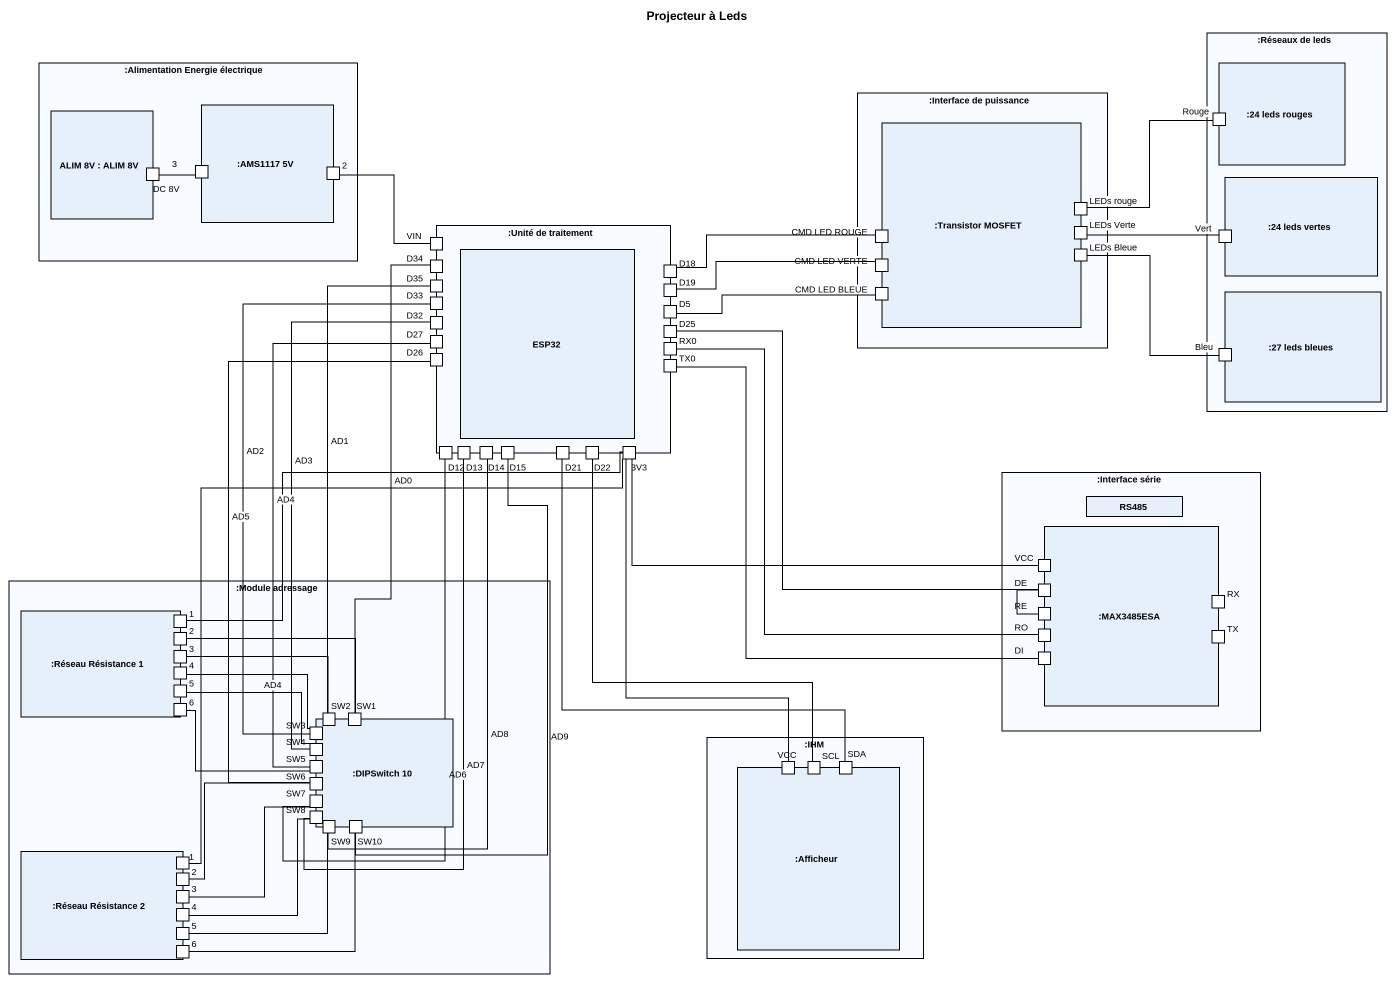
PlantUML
@startuml
title Projecteur à Leds
rectangle ":Réseaux de leds" as Réseaux_de_leds {
  rectangle ":24 leds rouges" as p24_leds_rouges {
    port Rouge
  }
  rectangle ":24 leds vertes" as p24_leds_vertes {
    port Vert
  }
  rectangle ":27 leds bleues" as p27_leds_bleues {
    port Bleu
  }
}
rectangle ":Alimentation Energie électrique" as Alimentation_Energie {
  rectangle "ALIM 8V : ALIM 8V" as ALIM_8V {
    port "DC 8V" as DC_8V
  }
  rectangle ":AMS1117 5V" as AMS1117_5V {
    port "3" as p3
    port "2" as p2
  }
}
rectangle ":Interface de puissance" as Interface_de_puissance {
  rectangle ":Transistor MOSFET" as Transistor_MOSFET {
    port "CMD LED ROUGE" as CMD_LED_ROUGE
    port "LEDs Verte" as LEDs_Verte
    port "LEDs rouge" as LEDs_rouge
    port "CMD LED VERTE" as CMD_LED_VERTE
    port "LEDs Bleue" as LEDs_Bleue
    port "CMD LED BLEUE" as CMD_LED_BLEUE
  }
}
rectangle ":Unité de traitement" as Unité_de_traitement {
  port VIN
  port D34
  rectangle ESP32
  port D18
  port D35
  port D33
  port D32
  port D19
  port D5
  port D27
  port D26
  port D25
  port RX0
  port TX0
  port D12
  port D13
  port D14
  port D15
  port D21
  port D22
  port "3V3" as p3V3
}
rectangle ":Interface série" as Interface_série {
  rectangle RS485
  rectangle ":MAX3485ESA" as MAX3485ESA {
    port VCC
    port DE
    port RE
    port RX
    port DI
    port RO
    port TX
  }
}
rectangle ":Module adressage" as Module_adressage {
  rectangle ":Réseau Résistance 1" as Réseau_Résistance_1 {
    port "1" as p1
    port "2" as p2_2
    port "3" as p3_2
    port "4" as p4
    port "5" as p5
    port "6" as p6
  }
  rectangle ":DIPSwitch 10" as DIPSwitch_10 {
    port SW3
    port SW2
    port SW1
    port SW4
    port SW5
    port SW6
    port SW7
    port SW8
    port SW9
    port SW10
  }
  rectangle ":Réseau Résistance 2" as Réseau_Résistance_2 {
    port "1" as p1_2
    port "2" as p2_3
    port "3" as p3_3
    port "4" as p4_2
    port "5" as p5_2
    port "6" as p6_2
  }
}
rectangle ":IHM" as IHM {
  rectangle ":Afficheur" as Afficheur {
    port "VCC" as VCC_2
    port SCL
    port SDA
  }
}
DC_8V -right- p3
p2 -- VIN
LEDs_Verte -right- Vert
LEDs_rouge -up- Rouge
D18 -right- CMD_LED_ROUGE
LEDs_Bleue -- Bleu
D19 -right- CMD_LED_VERTE
D5 -right- CMD_LED_BLEUE
VCC -left- p3V3
DE -up- D25
p1 -right- p3V3
RE -up- DE
p2_2 -right- SW1
p3_2 -right- SW2
DI -up- TX0
RO -up- RX0
p4 -right- SW3
p5 -right- SW4 : AD4
p6 -right- SW5
SW3 -up- D33 : AD2
SW2 -up- D35 : AD1
SW1 -up- D34 : AD0
SW4 -up- D32 : AD3
SW5 -up- D27 : AD4
SW6 -up- D26 : AD5
VCC_2 -up- p3V3
SCL -up- D22
SDA -up- D21
SW7 -up- D12 : AD6
SW8 -up- D13 : AD7
p1_2 -up- p3V3
SW9 -up- D14 : AD8
SW10 -up- D15 : AD9
p2_3 -up- SW6
p3_3 -up- SW7
p4_2 -up- SW8
p5_2 -up- SW9
p6_2 -up- SW10
@enduml
